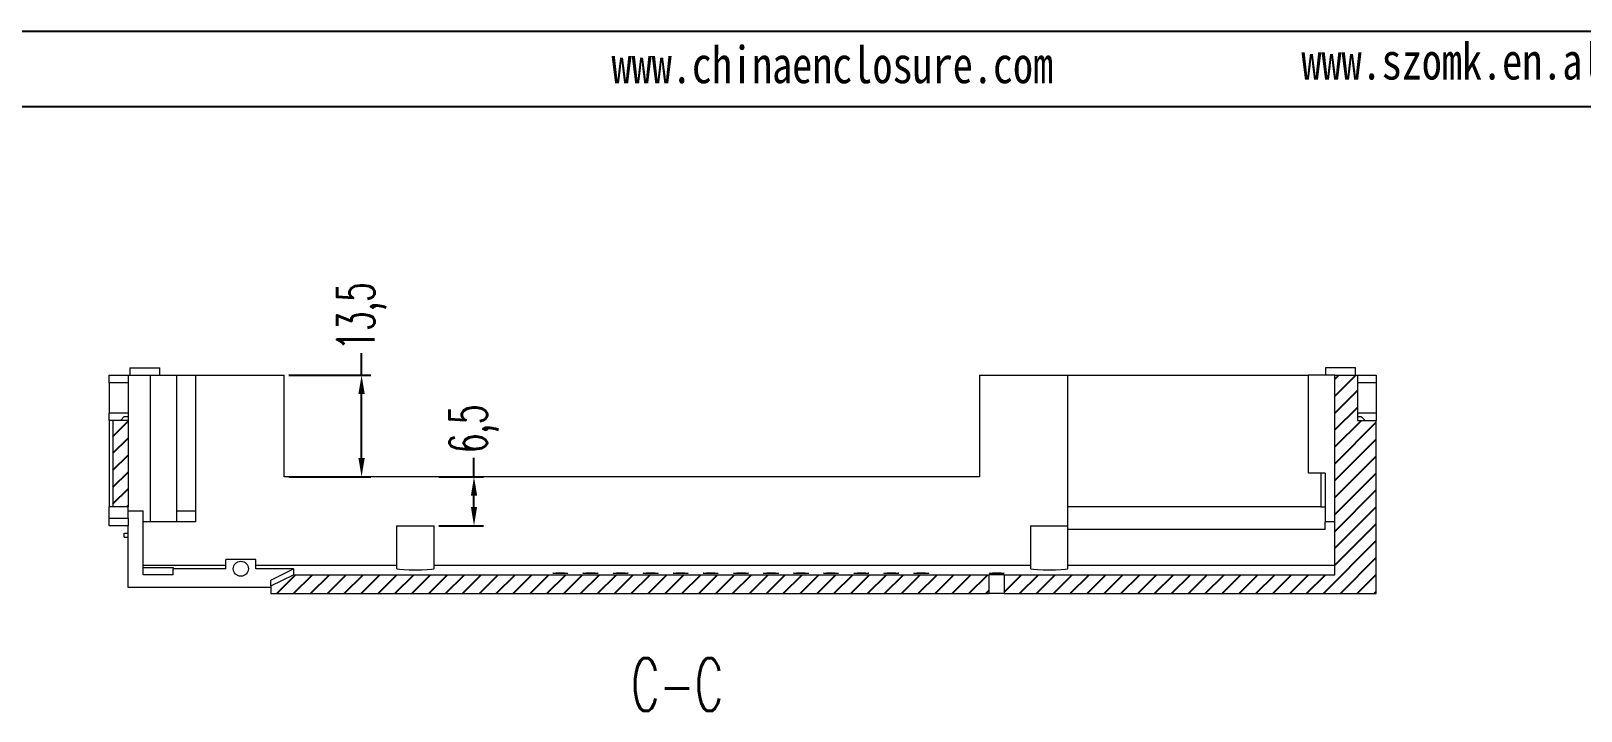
# Model space of a CAD drawing. Header units: inches. Extents: x 998 to 3526, y 519 to 940.
# Drawn here: x 1138.3 to 1344.5, y 850.1 to 940.4 of the extents above; entities that cross this region are included whole.
import ezdxf

# ---------------------------------------------------------------- set-up
doc = ezdxf.new("R2010")
doc.units = ezdxf.units.IN
doc.layers.add('文字', color=81, linetype='Continuous')
doc.styles.add('SLDTEXTSTYLE2', font='TXT', dxfattribs={"width": 0.6, "bigfont": 'bigfont'})
doc.styles.add('宋体', font='', dxfattribs={"width": 0.8, "height": 3.5})
doc.styles.get('宋体').set_extended_font_data('SimSun')
doc.dimstyles.new('5', dxfattribs={"dimtxt": 5, "dimasz": 2.5, "dimexe": 1.25, "dimexo": 0.625, "dimtad": 0, "dimzin": 12, "dimtxsty": 'SLDTEXTSTYLE2', "dimcen": 2.5, "dimclrd": 3, "dimclre": 3, "dimclrt": 256, "dimadec": 0, "dimazin": 0, "dimtfac": 1, "dimtmove": 0, "dimatfit": 3, "dimfxl": 1, "dimarcsym": 0})

# ---------------------------------------------------------------- blocks, each defined once
blk = doc.blocks.new('*D285')
at = {"color": 3, "lineweight": -2}
for p, q in [((1197.24, 881.19), (1197.24, 883.69)), ((1192.56, 881.19), (1198.49, 881.19)), ((1197.24, 877.19), (1197.24, 878.69)), ((1192.56, 874.69), (1198.49, 874.69))]:
    blk.add_line(p, q, dxfattribs=at)
at = {"color": 3}
for points in [[(1196.83, 878.69), (1197.66, 878.69), (1197.24, 881.19)], [(1196.83, 877.19), (1197.66, 877.19), (1197.24, 874.69)]]:
    blk.add_solid(points, dxfattribs=at)
at = {"layer": 'Defpoints', "color": 0}
for p in [(1191.93, 881.19), (1197.24, 881.19), (1191.93, 874.69)]:
    blk.add_point(p, dxfattribs=at)
at = {"insert": (1197.24, 887.56), "char_height": 5, "attachment_point": 5, "rotation": 90, "style": 'SLDTEXTSTYLE2'}
blk.add_mtext('6,5', dxfattribs=at)
blk = doc.blocks.new('*D286')
at = {"color": 3, "lineweight": -2}
for p, q in [((1182.29, 894.69), (1182.29, 897.63)), ((1172.61, 894.69), (1183.54, 894.69)), ((1182.29, 883.69), (1182.29, 892.19)), ((1172.61, 881.19), (1183.54, 881.19))]:
    blk.add_line(p, q, dxfattribs=at)
at = {"color": 3}
for points in [[(1181.87, 892.19), (1182.71, 892.19), (1182.29, 894.69)], [(1181.87, 883.69), (1182.71, 883.69), (1182.29, 881.19)]]:
    blk.add_solid(points, dxfattribs=at)
at = {"layer": 'Defpoints', "color": 0}
for p in [(1171.98, 894.69), (1171.98, 881.19), (1182.29, 881.19)]:
    blk.add_point(p, dxfattribs=at)
at = {"insert": (1182.29, 902.51), "char_height": 5, "attachment_point": 5, "rotation": 90, "style": 'SLDTEXTSTYLE2'}
blk.add_mtext('13,5', dxfattribs=at)

msp = doc.modelspace()

# ---------------------------------------------------------------- hatches: boundary and pattern name
h = msp.add_hatch()
h.set_pattern_fill('ANSI31', color=4, scale=0.5, style=0)
h.paths.add_polyline_path([(1267.733, 865.686), (1317.233, 865.686), (1317.233, 888.686), (1314.733, 888.686), (1314.733, 894.686), (1311.733, 894.686), (1311.733, 868.186), (1267.733, 868.186)], flags=0)
h = msp.add_hatch()
h.set_pattern_fill('ANSI31', color=4, scale=0.5, style=0)
h.paths.add_polyline_path([(1151.233, 877.186), (1151.233, 888.686), (1149.233, 888.686), (1149.233, 877.186)], flags=0)
h = msp.add_hatch()
h.set_pattern_fill('ANSI31', color=4, scale=0.5, style=0)
h.paths.add_polyline_path([(1170.233, 865.686), (1265.733, 865.686), (1265.733, 868.186), (1173.233, 868.186), (1170.233, 866.686)], flags=0)

# ---------------------------------------------------------------- linework, layer by layer
for p, q in [((997.89, 940.406), (1593.82, 940.406)), ((1013.31, 930.373), (1583.788, 930.373))]:
    msp.add_line(p, q)
at = {"color": 7, "linetype": 'Continuous', "lineweight": 15}
for p, q in [((1148.733, 894.686), (1151.233, 894.686)), ((1148.733, 893.686), (1148.733, 894.686)), ((1151.233, 894.686), (1151.233, 889.186)), ((1151.233, 894.686), (1154.233, 894.686)), ((1151.483, 895.686), (1151.483, 894.686)), ((1151.483, 895.686), (1155.483, 895.686)), ((1154.233, 875.186), (1154.233, 894.686)), ((1154.233, 894.686), (1157.733, 894.686)), ((1155.483, 894.686), (1155.483, 895.686)), ((1157.733, 875.186), (1157.733, 894.686)), ((1157.733, 894.686), (1160.233, 894.686)), ((1160.233, 875.186), (1160.233, 894.686)), ((1160.233, 894.686), (1171.983, 894.686)), ((1171.983, 881.186), (1171.983, 894.686)), ((1264.483, 894.686), (1264.483, 881.186)), ((1264.483, 894.686), (1276.233, 894.686)), ((1276.233, 874.186), (1276.233, 894.686)), ((1276.233, 894.686), (1308.233, 894.686)), ((1308.233, 881.686), (1308.233, 894.686)), ((1311.733, 894.686), (1308.233, 894.686)), ((1310.483, 895.686), (1310.483, 894.686)), ((1314.483, 895.686), (1310.483, 895.686)), ((1311.733, 868.186), (1311.733, 894.686)), ((1311.733, 894.686), (1314.733, 894.686)), ((1314.483, 894.686), (1314.483, 895.686)), ((1314.733, 894.686), (1314.733, 888.686)), ((1314.733, 894.686), (1317.233, 894.686)), ((1317.233, 894.686), (1317.233, 893.686)), ((1151.233, 893.686), (1148.733, 893.686)), ((1148.733, 893.686), (1148.733, 889.686)), ((1317.233, 893.686), (1314.733, 893.686)), ((1317.233, 893.686), (1317.233, 889.686)), ((1148.733, 889.686), (1151.233, 889.686)), ((1148.733, 888.686), (1148.733, 889.686)), ((1148.733, 888.686), (1148.733, 877.186)), ((1149.233, 888.686), (1148.733, 888.686)), ((1149.233, 888.686), (1149.233, 877.186)), ((1151.233, 888.686), (1149.233, 888.686)), ((1150.733, 889.186), (1150.233, 888.686)), ((1150.733, 889.186), (1151.233, 889.186)), ((1151.233, 889.186), (1151.233, 888.686)), ((1151.233, 888.686), (1151.233, 877.186)), ((1314.733, 889.686), (1317.233, 889.686)), ((1314.733, 889.186), (1315.233, 889.186)), ((1314.733, 888.686), (1317.233, 888.686)), ((1315.733, 888.686), (1315.233, 889.186)), ((1317.233, 889.686), (1317.233, 888.686)), ((1317.233, 865.686), (1317.233, 888.686)), ((1264.483, 881.186), (1171.983, 881.186)), ((1310.433, 881.686), (1308.233, 881.686)), ((1309.845, 881.686), (1309.845, 877.186)), ((1310.433, 881.686), (1310.433, 875.186)), ((1149.233, 877.186), (1148.733, 877.186)), ((1148.733, 875.686), (1148.733, 877.186)), ((1151.233, 877.186), (1149.233, 877.186)), ((1151.233, 875.686), (1151.233, 877.186)), ((1151.233, 876.686), (1153.233, 876.686)), ((1153.233, 868.186), (1153.233, 876.686)), ((1157.733, 876.686), (1160.233, 876.686)), ((1309.845, 877.186), (1276.233, 877.186)), ((1309.845, 877.186), (1310.433, 877.186)), ((1148.733, 874.686), (1148.733, 875.686)), ((1148.733, 875.686), (1151.233, 875.686)), ((1151.233, 874.686), (1148.733, 874.686)), ((1151.233, 875.686), (1151.233, 874.686)), ((1151.233, 866.473), (1151.233, 874.686)), ((1160.233, 875.186), (1153.233, 875.186)), ((1186.933, 874.686), (1186.933, 869.005)), ((1186.933, 874.686), (1191.933, 874.686)), ((1191.933, 869.004), (1191.933, 874.686)), ((1271.233, 874.686), (1271.233, 869.005)), ((1271.233, 874.686), (1276.233, 874.686)), ((1276.233, 869.004), (1276.233, 874.686)), ((1310.433, 874.186), (1276.233, 874.186)), ((1310.433, 874.186), (1310.433, 875.186)), ((1311.733, 875.186), (1310.433, 875.186)), ((1150.733, 873.686), (1151.233, 873.686)), ((1150.733, 873.186), (1150.733, 873.686)), ((1150.733, 873.186), (1151.233, 873.186)), ((1168.233, 870.186), (1164.233, 870.186)), ((1164.233, 868.981), (1164.233, 870.186)), ((1168.233, 868.981), (1168.233, 870.186)), ((1153.233, 869.453), (1164.233, 869.453)), ((1153.233, 869.146), (1157.233, 869.146)), ((1157.233, 868.186), (1153.233, 868.186)), ((1157.233, 869.146), (1157.233, 868.981)), ((1164.233, 868.981), (1157.233, 868.981)), ((1157.233, 868.186), (1157.233, 868.981)), ((1168.233, 869.453), (1186.933, 869.453)), ((1173.233, 868.981), (1168.233, 868.981)), ((1170.233, 867.476), (1173.233, 868.981)), ((1170.233, 866.686), (1173.233, 868.186)), ((1173.233, 868.981), (1173.233, 868.186)), ((1173.233, 868.186), (1265.733, 868.186)), ((1191.933, 869.453), (1271.233, 869.453)), ((1265.733, 865.686), (1265.733, 868.186)), ((1267.733, 868.186), (1267.733, 865.686)), ((1267.733, 868.186), (1311.733, 868.186)), ((1276.233, 869.453), (1311.733, 869.453)), ((1170.233, 866.473), (1151.233, 866.473)), ((1170.233, 866.686), (1170.233, 867.476)), ((1170.233, 866.686), (1170.233, 865.686)), ((1170.233, 865.686), (1265.733, 865.686)), ((1267.733, 865.686), (1317.233, 865.686))]:
    msp.add_line(p, q, dxfattribs=at)
at = {"color": 7, "linetype": 'Continuous', "lineweight": 15, "flags": 128}
for points in [[(1186.964, 869.005), (1187.001, 868.959), (1187.33, 868.9), (1187.898, 868.854), (1188.639, 868.826), (1189.467, 868.817), (1190.291, 868.828), (1191.018, 868.857), (1191.568, 868.904), (1191.878, 868.963), (1191.933, 869.004), (1191.933, 869.004)], [(1271.264, 869.005), (1271.301, 868.959), (1271.63, 868.9), (1272.198, 868.854), (1272.939, 868.826), (1273.767, 868.817), (1274.591, 868.828), (1275.318, 868.857), (1275.868, 868.904), (1276.178, 868.963), (1276.233, 869.004), (1276.233, 869.004)]]:
    msp.add_lwpolyline(points, dxfattribs=at)
at = {"color": 7, "linetype": 'Continuous', "lineweight": 15}
msp.add_circle((1166.233, 868.981), 1, dxfattribs=at)
for points, knots in [([(1207.733, 868.381), (1207.733, 868.376), (1207.759, 868.371), (1207.86, 868.362), (1207.934, 868.358), (1208.119, 868.351), (1208.23, 868.348), (1208.471, 868.345), (1208.602, 868.344), (1208.863, 868.344), (1208.995, 868.345), (1209.237, 868.348), (1209.347, 868.351), (1209.534, 868.358), (1209.607, 868.362), (1209.707, 868.371), (1209.733, 868.376), (1209.733, 868.386), (1209.707, 868.391), (1209.608, 868.401), (1209.533, 868.405), (1209.349, 868.413), (1209.238, 868.416), (1208.996, 868.421), (1208.866, 868.422), (1208.603, 868.422), (1208.473, 868.421), (1208.23, 868.416), (1208.119, 868.413), (1207.842, 868.402), (1207.733, 868.391), (1207.733, 868.381)], [0, 0, 0, 0, 0.0625, 0.0625, 0.125, 0.125, 0.1875, 0.1875, 0.25, 0.25, 0.3125, 0.3125, 0.375, 0.375, 0.4375, 0.4375, 0.5, 0.5, 0.5625, 0.5625, 0.625, 0.625, 0.6875, 0.6875, 0.75, 0.75, 0.8125, 0.8125, 0.875, 0.875, 1, 1, 1, 1]), ([(1211.733, 868.381), (1211.733, 868.376), (1211.759, 868.371), (1211.86, 868.362), (1211.934, 868.358), (1212.119, 868.351), (1212.23, 868.348), (1212.471, 868.345), (1212.602, 868.344), (1212.863, 868.344), (1212.995, 868.345), (1213.237, 868.348), (1213.347, 868.351), (1213.534, 868.358), (1213.607, 868.362), (1213.707, 868.371), (1213.733, 868.376), (1213.733, 868.386), (1213.707, 868.391), (1213.608, 868.401), (1213.533, 868.405), (1213.349, 868.413), (1213.238, 868.416), (1212.996, 868.421), (1212.866, 868.422), (1212.603, 868.422), (1212.473, 868.421), (1212.23, 868.416), (1212.119, 868.413), (1211.842, 868.402), (1211.733, 868.391), (1211.733, 868.381)], [0, 0, 0, 0, 0.0625, 0.0625, 0.125, 0.125, 0.1875, 0.1875, 0.25, 0.25, 0.3125, 0.3125, 0.375, 0.375, 0.4375, 0.4375, 0.5, 0.5, 0.5625, 0.5625, 0.625, 0.625, 0.6875, 0.6875, 0.75, 0.75, 0.8125, 0.8125, 0.875, 0.875, 1, 1, 1, 1]), ([(1215.733, 868.381), (1215.733, 868.376), (1215.759, 868.371), (1215.86, 868.362), (1215.934, 868.358), (1216.119, 868.351), (1216.23, 868.348), (1216.471, 868.345), (1216.602, 868.344), (1216.863, 868.344), (1216.995, 868.345), (1217.237, 868.348), (1217.347, 868.351), (1217.534, 868.358), (1217.607, 868.362), (1217.707, 868.371), (1217.733, 868.376), (1217.733, 868.386), (1217.707, 868.391), (1217.608, 868.401), (1217.533, 868.405), (1217.349, 868.413), (1217.238, 868.416), (1216.996, 868.421), (1216.866, 868.422), (1216.603, 868.422), (1216.473, 868.421), (1216.23, 868.416), (1216.119, 868.413), (1215.842, 868.402), (1215.733, 868.391), (1215.733, 868.381)], [0, 0, 0, 0, 0.0625, 0.0625, 0.125, 0.125, 0.1875, 0.1875, 0.25, 0.25, 0.3125, 0.3125, 0.375, 0.375, 0.4375, 0.4375, 0.5, 0.5, 0.5625, 0.5625, 0.625, 0.625, 0.6875, 0.6875, 0.75, 0.75, 0.8125, 0.8125, 0.875, 0.875, 1, 1, 1, 1]), ([(1219.733, 868.381), (1219.733, 868.376), (1219.759, 868.371), (1219.86, 868.362), (1219.934, 868.358), (1220.119, 868.351), (1220.23, 868.348), (1220.471, 868.345), (1220.602, 868.344), (1220.863, 868.344), (1220.995, 868.345), (1221.237, 868.348), (1221.347, 868.351), (1221.534, 868.358), (1221.607, 868.362), (1221.707, 868.371), (1221.733, 868.376), (1221.733, 868.386), (1221.707, 868.391), (1221.608, 868.401), (1221.533, 868.405), (1221.349, 868.413), (1221.238, 868.416), (1220.996, 868.421), (1220.866, 868.422), (1220.603, 868.422), (1220.473, 868.421), (1220.23, 868.416), (1220.119, 868.413), (1219.842, 868.402), (1219.733, 868.391), (1219.733, 868.381)], [0, 0, 0, 0, 0.0625, 0.0625, 0.125, 0.125, 0.1875, 0.1875, 0.25, 0.25, 0.3125, 0.3125, 0.375, 0.375, 0.4375, 0.4375, 0.5, 0.5, 0.5625, 0.5625, 0.625, 0.625, 0.6875, 0.6875, 0.75, 0.75, 0.8125, 0.8125, 0.875, 0.875, 1, 1, 1, 1]), ([(1223.733, 868.381), (1223.733, 868.376), (1223.759, 868.371), (1223.86, 868.362), (1223.934, 868.358), (1224.119, 868.351), (1224.23, 868.348), (1224.471, 868.345), (1224.602, 868.344), (1224.863, 868.344), (1224.995, 868.345), (1225.237, 868.348), (1225.347, 868.351), (1225.534, 868.358), (1225.607, 868.362), (1225.707, 868.371), (1225.733, 868.376), (1225.733, 868.386), (1225.707, 868.391), (1225.608, 868.401), (1225.533, 868.405), (1225.349, 868.413), (1225.238, 868.416), (1224.996, 868.421), (1224.866, 868.422), (1224.603, 868.422), (1224.473, 868.421), (1224.23, 868.416), (1224.119, 868.413), (1223.842, 868.402), (1223.733, 868.391), (1223.733, 868.381)], [0, 0, 0, 0, 0.0625, 0.0625, 0.125, 0.125, 0.1875, 0.1875, 0.25, 0.25, 0.3125, 0.3125, 0.375, 0.375, 0.4375, 0.4375, 0.5, 0.5, 0.5625, 0.5625, 0.625, 0.625, 0.6875, 0.6875, 0.75, 0.75, 0.8125, 0.8125, 0.875, 0.875, 1, 1, 1, 1]), ([(1227.733, 868.381), (1227.733, 868.376), (1227.759, 868.371), (1227.86, 868.362), (1227.934, 868.358), (1228.119, 868.351), (1228.23, 868.348), (1228.471, 868.345), (1228.602, 868.344), (1228.863, 868.344), (1228.995, 868.345), (1229.237, 868.348), (1229.347, 868.351), (1229.534, 868.358), (1229.607, 868.362), (1229.707, 868.371), (1229.733, 868.376), (1229.733, 868.386), (1229.707, 868.391), (1229.608, 868.401), (1229.533, 868.405), (1229.349, 868.413), (1229.238, 868.416), (1228.996, 868.421), (1228.866, 868.422), (1228.603, 868.422), (1228.473, 868.421), (1228.23, 868.416), (1228.119, 868.413), (1227.842, 868.402), (1227.733, 868.391), (1227.733, 868.381)], [0, 0, 0, 0, 0.0625, 0.0625, 0.125, 0.125, 0.1875, 0.1875, 0.25, 0.25, 0.3125, 0.3125, 0.375, 0.375, 0.4375, 0.4375, 0.5, 0.5, 0.5625, 0.5625, 0.625, 0.625, 0.6875, 0.6875, 0.75, 0.75, 0.8125, 0.8125, 0.875, 0.875, 1, 1, 1, 1]), ([(1231.733, 868.381), (1231.733, 868.376), (1231.759, 868.371), (1231.86, 868.362), (1231.934, 868.358), (1232.119, 868.351), (1232.23, 868.348), (1232.471, 868.345), (1232.602, 868.344), (1232.863, 868.344), (1232.995, 868.345), (1233.237, 868.348), (1233.347, 868.351), (1233.534, 868.358), (1233.607, 868.362), (1233.707, 868.371), (1233.733, 868.376), (1233.733, 868.386), (1233.707, 868.391), (1233.608, 868.401), (1233.533, 868.405), (1233.349, 868.413), (1233.238, 868.416), (1232.996, 868.421), (1232.866, 868.422), (1232.603, 868.422), (1232.473, 868.421), (1232.23, 868.416), (1232.119, 868.413), (1231.842, 868.402), (1231.733, 868.391), (1231.733, 868.381)], [0, 0, 0, 0, 0.0625, 0.0625, 0.125, 0.125, 0.1875, 0.1875, 0.25, 0.25, 0.3125, 0.3125, 0.375, 0.375, 0.4375, 0.4375, 0.5, 0.5, 0.5625, 0.5625, 0.625, 0.625, 0.6875, 0.6875, 0.75, 0.75, 0.8125, 0.8125, 0.875, 0.875, 1, 1, 1, 1]), ([(1235.733, 868.381), (1235.733, 868.376), (1235.759, 868.371), (1235.86, 868.362), (1235.934, 868.358), (1236.119, 868.351), (1236.23, 868.348), (1236.471, 868.345), (1236.602, 868.344), (1236.863, 868.344), (1236.995, 868.345), (1237.237, 868.348), (1237.347, 868.351), (1237.534, 868.358), (1237.607, 868.362), (1237.707, 868.371), (1237.733, 868.376), (1237.733, 868.386), (1237.707, 868.391), (1237.608, 868.401), (1237.533, 868.405), (1237.349, 868.413), (1237.238, 868.416), (1236.996, 868.421), (1236.866, 868.422), (1236.603, 868.422), (1236.473, 868.421), (1236.23, 868.416), (1236.119, 868.413), (1235.842, 868.402), (1235.733, 868.391), (1235.733, 868.381)], [0, 0, 0, 0, 0.0625, 0.0625, 0.125, 0.125, 0.1875, 0.1875, 0.25, 0.25, 0.3125, 0.3125, 0.375, 0.375, 0.4375, 0.4375, 0.5, 0.5, 0.5625, 0.5625, 0.625, 0.625, 0.6875, 0.6875, 0.75, 0.75, 0.8125, 0.8125, 0.875, 0.875, 1, 1, 1, 1]), ([(1239.733, 868.381), (1239.733, 868.376), (1239.759, 868.371), (1239.86, 868.362), (1239.934, 868.358), (1240.119, 868.351), (1240.23, 868.348), (1240.471, 868.345), (1240.602, 868.344), (1240.863, 868.344), (1240.995, 868.345), (1241.237, 868.348), (1241.347, 868.351), (1241.534, 868.358), (1241.607, 868.362), (1241.707, 868.371), (1241.733, 868.376), (1241.733, 868.386), (1241.707, 868.391), (1241.608, 868.401), (1241.533, 868.405), (1241.349, 868.413), (1241.238, 868.416), (1240.996, 868.421), (1240.866, 868.422), (1240.603, 868.422), (1240.473, 868.421), (1240.23, 868.416), (1240.119, 868.413), (1239.842, 868.402), (1239.733, 868.391), (1239.733, 868.381)], [0, 0, 0, 0, 0.0625, 0.0625, 0.125, 0.125, 0.1875, 0.1875, 0.25, 0.25, 0.3125, 0.3125, 0.375, 0.375, 0.4375, 0.4375, 0.5, 0.5, 0.5625, 0.5625, 0.625, 0.625, 0.6875, 0.6875, 0.75, 0.75, 0.8125, 0.8125, 0.875, 0.875, 1, 1, 1, 1]), ([(1243.733, 868.381), (1243.733, 868.376), (1243.759, 868.371), (1243.86, 868.362), (1243.934, 868.358), (1244.119, 868.351), (1244.23, 868.348), (1244.471, 868.345), (1244.602, 868.344), (1244.863, 868.344), (1244.995, 868.345), (1245.237, 868.348), (1245.347, 868.351), (1245.534, 868.358), (1245.607, 868.362), (1245.707, 868.371), (1245.733, 868.376), (1245.733, 868.386), (1245.707, 868.391), (1245.608, 868.401), (1245.533, 868.405), (1245.349, 868.413), (1245.238, 868.416), (1244.996, 868.421), (1244.866, 868.422), (1244.603, 868.422), (1244.473, 868.421), (1244.23, 868.416), (1244.119, 868.413), (1243.842, 868.402), (1243.733, 868.391), (1243.733, 868.381)], [0, 0, 0, 0, 0.0625, 0.0625, 0.125, 0.125, 0.1875, 0.1875, 0.25, 0.25, 0.3125, 0.3125, 0.375, 0.375, 0.4375, 0.4375, 0.5, 0.5, 0.5625, 0.5625, 0.625, 0.625, 0.6875, 0.6875, 0.75, 0.75, 0.8125, 0.8125, 0.875, 0.875, 1, 1, 1, 1]), ([(1247.733, 868.381), (1247.733, 868.376), (1247.759, 868.371), (1247.86, 868.362), (1247.934, 868.358), (1248.119, 868.351), (1248.23, 868.348), (1248.471, 868.345), (1248.602, 868.344), (1248.863, 868.344), (1248.995, 868.345), (1249.237, 868.348), (1249.347, 868.351), (1249.534, 868.358), (1249.607, 868.362), (1249.707, 868.371), (1249.733, 868.376), (1249.733, 868.386), (1249.707, 868.391), (1249.608, 868.401), (1249.533, 868.405), (1249.349, 868.413), (1249.238, 868.416), (1248.996, 868.421), (1248.866, 868.422), (1248.603, 868.422), (1248.473, 868.421), (1248.23, 868.416), (1248.119, 868.413), (1247.842, 868.402), (1247.733, 868.391), (1247.733, 868.381)], [0, 0, 0, 0, 0.0625, 0.0625, 0.125, 0.125, 0.1875, 0.1875, 0.25, 0.25, 0.3125, 0.3125, 0.375, 0.375, 0.4375, 0.4375, 0.5, 0.5, 0.5625, 0.5625, 0.625, 0.625, 0.6875, 0.6875, 0.75, 0.75, 0.8125, 0.8125, 0.875, 0.875, 1, 1, 1, 1]), ([(1251.733, 868.381), (1251.733, 868.376), (1251.759, 868.371), (1251.86, 868.362), (1251.934, 868.358), (1252.119, 868.351), (1252.23, 868.348), (1252.471, 868.345), (1252.602, 868.344), (1252.863, 868.344), (1252.995, 868.345), (1253.237, 868.348), (1253.347, 868.351), (1253.534, 868.358), (1253.607, 868.362), (1253.707, 868.371), (1253.733, 868.376), (1253.733, 868.386), (1253.707, 868.391), (1253.608, 868.401), (1253.533, 868.405), (1253.349, 868.413), (1253.238, 868.416), (1252.996, 868.421), (1252.866, 868.422), (1252.603, 868.422), (1252.473, 868.421), (1252.23, 868.416), (1252.119, 868.413), (1251.842, 868.402), (1251.733, 868.391), (1251.733, 868.381)], [0, 0, 0, 0, 0.0625, 0.0625, 0.125, 0.125, 0.1875, 0.1875, 0.25, 0.25, 0.3125, 0.3125, 0.375, 0.375, 0.4375, 0.4375, 0.5, 0.5, 0.5625, 0.5625, 0.625, 0.625, 0.6875, 0.6875, 0.75, 0.75, 0.8125, 0.8125, 0.875, 0.875, 1, 1, 1, 1]), ([(1255.733, 868.381), (1255.733, 868.376), (1255.759, 868.371), (1255.86, 868.362), (1255.934, 868.358), (1256.119, 868.351), (1256.23, 868.348), (1256.471, 868.345), (1256.602, 868.344), (1256.863, 868.344), (1256.995, 868.345), (1257.237, 868.348), (1257.347, 868.351), (1257.534, 868.358), (1257.607, 868.362), (1257.707, 868.371), (1257.733, 868.376), (1257.733, 868.386), (1257.707, 868.391), (1257.608, 868.401), (1257.533, 868.405), (1257.349, 868.413), (1257.238, 868.416), (1256.996, 868.421), (1256.866, 868.422), (1256.603, 868.422), (1256.473, 868.421), (1256.23, 868.416), (1256.119, 868.413), (1255.842, 868.402), (1255.733, 868.391), (1255.733, 868.381)], [0, 0, 0, 0, 0.0625, 0.0625, 0.125, 0.125, 0.1875, 0.1875, 0.25, 0.25, 0.3125, 0.3125, 0.375, 0.375, 0.4375, 0.4375, 0.5, 0.5, 0.5625, 0.5625, 0.625, 0.625, 0.6875, 0.6875, 0.75, 0.75, 0.8125, 0.8125, 0.875, 0.875, 1, 1, 1, 1]), ([(1265.733, 868.381), (1265.733, 868.376), (1265.759, 868.371), (1265.86, 868.362), (1265.934, 868.358), (1266.119, 868.351), (1266.23, 868.348), (1266.471, 868.345), (1266.602, 868.344), (1266.863, 868.344), (1266.995, 868.345), (1267.237, 868.348), (1267.347, 868.351), (1267.534, 868.358), (1267.607, 868.362), (1267.707, 868.371), (1267.733, 868.376), (1267.733, 868.386), (1267.707, 868.391), (1267.608, 868.401), (1267.533, 868.405), (1267.349, 868.413), (1267.238, 868.416), (1266.996, 868.421), (1266.866, 868.422), (1266.603, 868.422), (1266.473, 868.421), (1266.23, 868.416), (1266.119, 868.413), (1265.842, 868.402), (1265.733, 868.391), (1265.733, 868.381)], [0, 0, 0, 0, 0.0625, 0.0625, 0.125, 0.125, 0.1875, 0.1875, 0.25, 0.25, 0.3125, 0.3125, 0.375, 0.375, 0.4375, 0.4375, 0.5, 0.5, 0.5625, 0.5625, 0.625, 0.625, 0.6875, 0.6875, 0.75, 0.75, 0.8125, 0.8125, 0.875, 0.875, 1, 1, 1, 1]), ([(1267.733, 868.186), (1267.733, 868.186), (1267.707, 868.187), (1267.608, 868.187), (1267.533, 868.187), (1267.349, 868.188), (1267.238, 868.188), (1266.996, 868.188), (1266.866, 868.188), (1266.602, 868.188), (1266.473, 868.188), (1266.23, 868.188), (1266.119, 868.188), (1265.842, 868.187), (1265.733, 868.186), (1265.733, 868.186)], [0, 0, 0, 0, 0.125, 0.125, 0.25, 0.25, 0.375, 0.375, 0.5, 0.5, 0.625, 0.625, 0.75, 0.75, 1, 1, 1, 1]), ([(1267.733, 865.686), (1267.733, 865.686), (1267.731, 865.686), (1267.716, 865.686), (1267.692, 865.687), (1267.659, 865.687), (1267.617, 865.687), (1267.566, 865.687), (1267.508, 865.687), (1267.442, 865.687), (1267.369, 865.687), (1267.29, 865.687), (1267.206, 865.687), (1267.117, 865.688), (1267.025, 865.688), (1266.93, 865.688), (1266.832, 865.688), (1266.681, 865.689), (1266.388, 865.688), (1266.079, 865.688), (1265.878, 865.687), (1265.788, 865.687), (1265.741, 865.687), (1265.736, 865.686), (1265.733, 865.686)], [0, 0, 0, 0, 0.031308, 0.062616, 0.0939239, 0.1252319, 0.1565399, 0.1878479, 0.2191559, 0.2504639, 0.2817719, 0.3130799, 0.3443879, 0.3756959, 0.407004, 0.438312, 0.4696201, 0.5009281, 0.5834719, 0.7495062, 0.8249474, 0.8918512, 0.9502056, 1, 1, 1, 1])]:
    msp.add_open_spline(points, degree=3, knots=knots, dxfattribs=at)

# ---------------------------------------------------------------- texts
at = {"color": 0, "linetype": 'Continuous', "lineweight": 0, "insert": (1224.247, 857.084), "char_height": 7, "attachment_point": 2, "style": 'SLDTEXTSTYLE2'}
msp.add_mtext('C-C', dxfattribs=at)
at = {"layer": '文字', "color": 0, "char_height": 4.90478, "width": 86.17223, "attachment_point": 1, "style": '宋体'}
for s, insert in [('www.chinaenclosure.com', (1215.529, 938.383)), ('www.szomk.en.alibaba.com', (1307.269, 938.869))]:
    msp.add_mtext(s, dxfattribs=dict(at, insert=insert))

# ---------------------------------------------------------------- dimensions: what is measured, and where the dimension line sits
dim = msp.add_linear_dim(base=(1182.288, 881.186), p1=(1171.983, 894.686), p2=(1171.983, 881.186), angle=90, dimstyle='5')
dim.commit()
dim.dimension.update_dxf_attribs({"geometry": '*D286', "text_midpoint": (1182.288, 902.509), "dimtype": 160})
dim = msp.add_linear_dim(base=(1197.244, 881.186), p1=(1191.933, 874.686), p2=(1191.933, 881.186), angle=90, dimstyle='5')
dim.commit()
dim.dimension.update_dxf_attribs({"geometry": '*D285', "text_midpoint": (1197.244, 887.561)})

doc.saveas('drawing.dxf')
